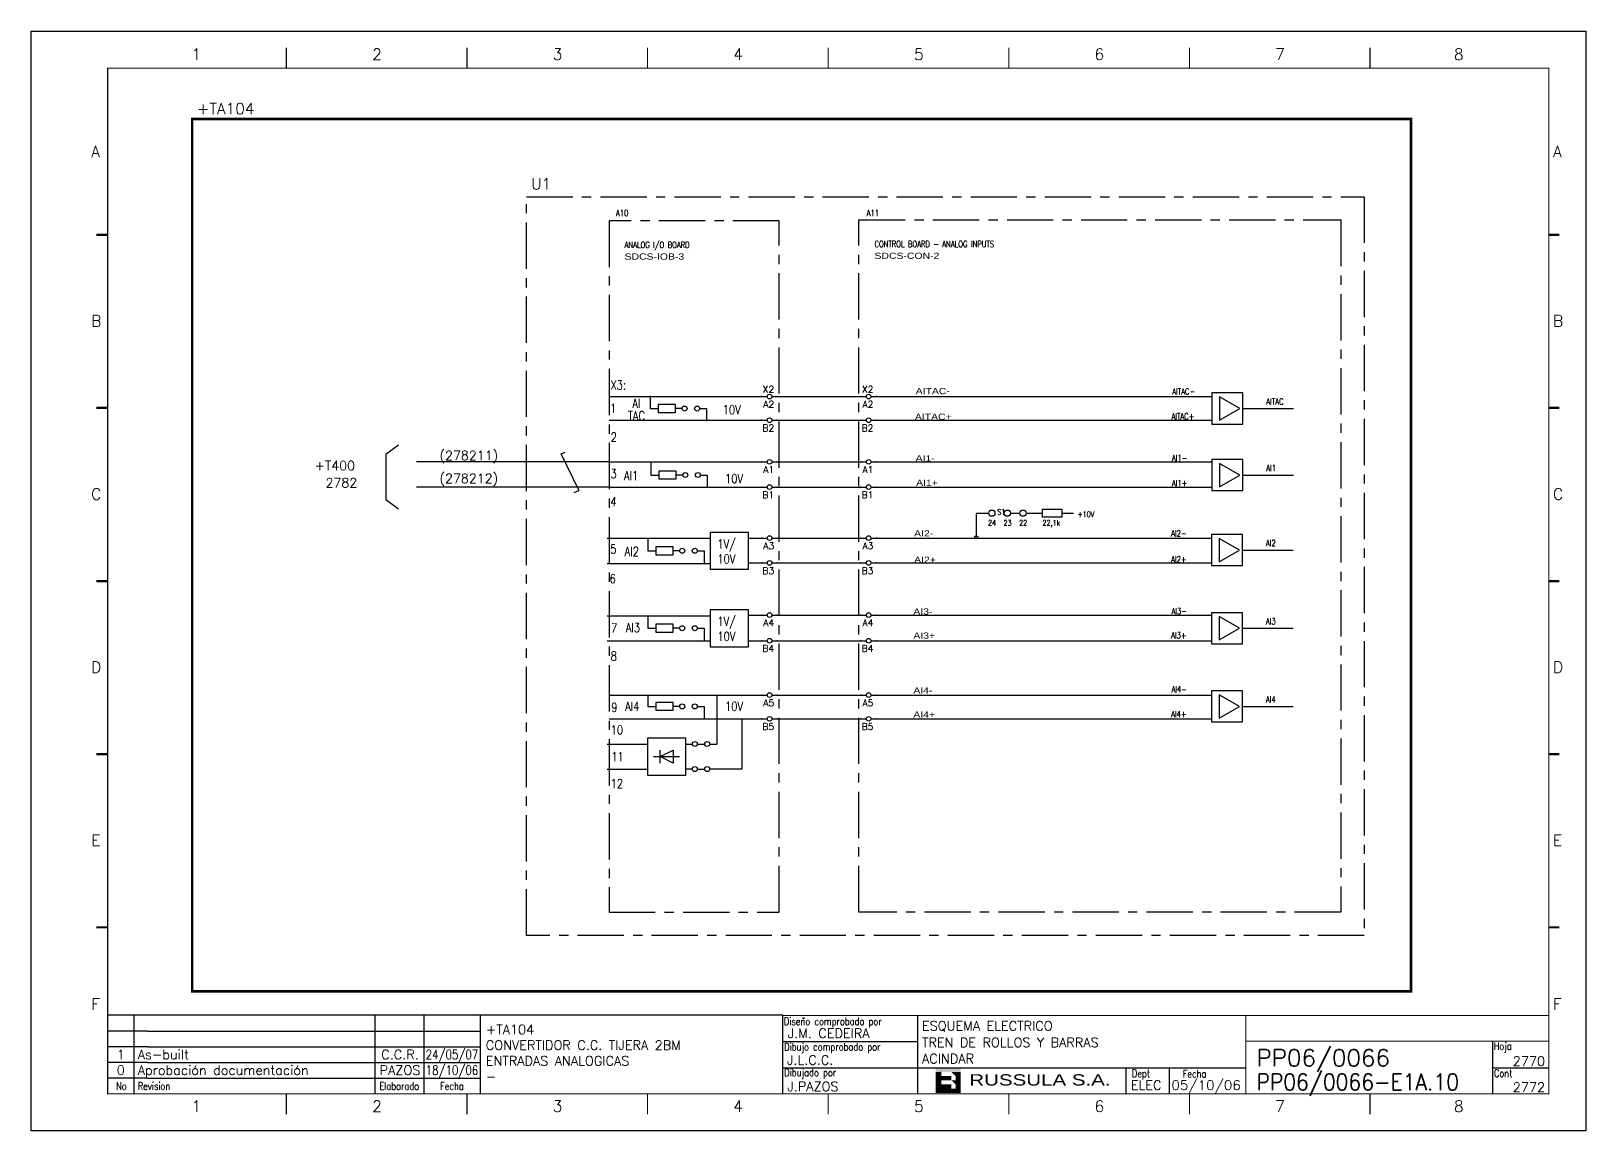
# Model space of a CAD drawing. Extents: x -25 to 1044, y -25744 to 292.
# Drawn here: x 485.8 to 905.8, y -23172.6 to -22875.6 of the extents above; entities that cross this region are included whole.
import ezdxf
from ezdxf.enums import TextEntityAlignment as Align

# ---------------------------------------------------------------- set-up
doc = ezdxf.new("R2010")
doc.units = 0
doc.header["$LTSCALE"] = 10
doc.header["$MEASUREMENT"] = 0
doc.linetypes.add('CENTER', pattern=[2, 1.25, -0.25, 0.25, -0.25])
doc.linetypes.add('DASHDOT', pattern=[1, 0.5, -0.25, 0, -0.25])
doc.layers.get('0').update_dxf_attribs({"linetype": 'CONTINUOUS'})
for name, color, linetype in [('1', 7, 'CONTINUOUS'), ('10', 5, 'CONTINUOUS'), ('2', 7, 'CONTINUOUS'), ('25', 3, 'CONTINUOUS'), ('25PK', 4, 'CENTER'), ('35', 2, 'CONTINUOUS'), ('8', 1, 'CONTINUOUS'), ('9', 6, 'CONTINUOUS'), ('DIBUJO', 7, 'CONTINUOUS'), ('NODE', 7, 'CONTINUOUS')]:
    doc.layers.add(name, color=color, linetype=linetype)
doc.styles.add('ABBSTYLE', font='ROMANS.SHX', dxfattribs={"width": 0.8})
doc.styles.add('HELV', font='HELVBLD.SHX', dxfattribs={"width": 1.2})
doc.styles.add('HELVETICA', font='HELV.SHX')
doc.styles.add('LABEL', font='SIMPLEX', dxfattribs={"width": 0.8, "height": 4})
doc.styles.add('ROMANS', font='romans')
doc.styles.get("Standard").update_dxf_attribs({"font": 'simplex'})

# ---------------------------------------------------------------- blocks, each defined once
blk = doc.blocks.new('NOD', base_point=(237.5, 170))
at = {"layer": 'NODE'}
blk.add_point((237.5, 170), dxfattribs=at)
blk = doc.blocks.new('$$PLR12C')
for p, q in [((-2.5, 0), (-0.75, 0)), ((0.75, 0), (2.5, 0))]:
    blk.add_line(p, q)
at = {"layer": '2'}
blk.add_circle((0, 0), 0.75, dxfattribs=at)
for p in [(-2.5, 0), (2.5, 0)]:
    blk.add_blockref('NOD', p, dxfattribs=at)
at = {"layer": '8'}
blk.add_attdef('*A', text='', height=2.15, dxfattribs=at).set_placement((1.5, -3.575), align=Align.RIGHT)
at = {"layer": '9'}
blk.add_attdef('ID', text='', height=2.15, dxfattribs=at).set_placement((1.5, 1.25), align=Align.RIGHT)
blk = doc.blocks.new('AMP')
at = {"layer": '35'}
for p, q in [((0, 5), (0, -5)), ((10, 5), (0, 5)), ((10, -5), (10, 5)), ((0, -5), (10, -5))]:
    blk.add_line(p, q, dxfattribs=at)
blk.add_lwpolyline([(7.5, -3.75), (7.5, 3.75), (1, 0)], close=True, dxfattribs=at)
blk = doc.blocks.new('newcajec')
at = {"layer": '1'}
for p, q in [((179.4, 20.85), (0.13, 20.85)), ((7, 20.85), (7, 0)), ((71, 20.85), (71, 0)), ((84, 20.85), (84, 0.09)), ((99, 20.85), (99, 0)), ((215.2, 20.8), (215.2, 0)), ((10.6, 16.64), (0, 16.64)), ((10.6, 16.64), (99, 16.64)), ((184.64, 20.18), (184.81, 20.01)), ((184.81, 20.01), (185.18, 20.25)), ((10.6, 12.48), (0, 12.48)), ((10.6, 12.48), (99, 12.48)), ((179.4, 13.87), (215.2, 13.87)), ((368, 14.06), (368, 0)), ((10.6, 8.32), (0, 8.32)), ((10.6, 8.32), (99, 8.32)), ((10.6, 4.16), (0, 4.16)), ((10.6, 4.16), (99, 4.16)), ((179.4, 6.93), (267.63, 6.93)), ((267.63, 6.93), (302.5, 6.93)), ((270.63, 6.91), (270.63, 0)), ((282.07, 6.93), (282.07, 0)), ((368, 6.93), (383, 6.93))]:
    blk.add_line(p, q, dxfattribs=at)
for points in [[(47.5, 272.5, 0.3, 0.3, 0), (47.5, 277.91, 0.3, 0.3, 0)], [(95.5, 272.5, 0.3, 0.3, 0), (95.5, 277.91, 0.3, 0.3, 0)], [(143.5, 272.5, 0.3, 0.3, 0), (143.5, 277.91, 0.3, 0.3, 0)], [(191.5, 272.5, 0.3, 0.3, 0), (191.5, 277.91, 0.3, 0.3, 0)], [(239.5, 272.5, 0.3, 0.3, 0), (239.5, 277.91, 0.3, 0.3, 0)], [(287.5, 272.5, 0.3, 0.3, 0), (287.5, 277.91, 0.3, 0.3, 0)], [(335.5, 272.5, 0.3, 0.3, 0), (335.5, 277.91, 0.3, 0.3, 0)], [(-2.99, 228.23, 0.6, 0.6, 0), (-0.18, 228.23, 0.6, 0.6, 0)], [(383.01, 228.23, 0.6, 0.6, 0), (385.82, 228.23, 0.6, 0.6, 0)], [(-2.99, 182.23, 0.6, 0.6, 0), (-0.18, 182.23, 0.6, 0.6, 0)], [(383.01, 182.23, 0.6, 0.6, 0), (385.82, 182.23, 0.6, 0.6, 0)], [(-2.99, 136.23, 0.6, 0.6, 0), (-0.18, 136.23, 0.6, 0.6, 0)], [(383.01, 136.23, 0.6, 0.6, 0), (385.82, 136.23, 0.6, 0.6, 0)], [(-2.99, 90.23, 0.6, 0.6, 0), (-0.18, 90.23, 0.6, 0.6, 0)], [(383.01, 90.23, 0.6, 0.6, 0), (385.82, 90.23, 0.6, 0.6, 0)], [(-2.99, 44.23, 0.6, 0.6, 0), (-0.18, 44.23, 0.6, 0.6, 0)], [(383.01, 44.23, 0.6, 0.6, 0), (385.82, 44.23, 0.6, 0.6, 0)], [(383, 20.8, 0.3, 0.3, 0), (179.4, 20.8, 0.3, 0.3, 0), (179.4, 0, 0.3, 0.3, 0)], [(302.5, 20.8, 0.3, 0.3, 0), (302.5, 0, 0.3, 0.3, 0)], [(302.5, 14, 0.3, 0.3, 0), (383, 14, 0.3, 0.3, 0)], [(47.5, -5.5, 0.3, 0.3, 0), (47.5, -0.09, 0.3, 0.3, 0)], [(95.5, -5.5, 0.3, 0.3, 0), (95.5, -0.09, 0.3, 0.3, 0)], [(143.5, -5.5, 0.3, 0.3, 0), (143.5, -0.09, 0.3, 0.3, 0)], [(191.5, -5.5, 0.3, 0.3, 0), (191.5, -0.09, 0.3, 0.3, 0)], [(239.5, -5.5, 0.3, 0.3, 0), (239.5, -0.09, 0.3, 0.3, 0)], [(287.5, -5.5, 0.3, 0.3, 0), (287.5, -0.09, 0.3, 0.3, 0)], [(335.5, -5.5, 0.3, 0.3, 0), (335.5, -0.09, 0.3, 0.3, 0)]]:
    blk.add_lwpolyline(points, format="xyseb", dxfattribs=at)
at = {"layer": '1', "const_width": 0.3}
blk.add_lwpolyline([(0, 0), (0, 272.5), (383, 272.5), (383, 0)], close=True, dxfattribs=at)
at = {"layer": '2', "color": 14}
for p, q in [((221.42, 4.69), (221.42, 5.81)), ((221.42, 2.47), (221.42, 3.58))]:
    blk.add_line(p, q, dxfattribs=at)
for points in [[(220.05, 5.81), (220.05, 6.92), (226.74, 5.81), (226.74, 6.92)], [(221.42, 2.47), (220.05, 2.47), (221.42, 5.81), (220.05, 5.81)], [(221.42, 4.69), (224.25, 4.69), (221.42, 3.58), (224.25, 3.58)], [(224.25, 5.81), (225.37, 5.81), (225.37, 4.69)], [(225.37, 5.81), (226.74, 5.81), (225.37, 1.35), (226.74, 1.35)], [(224.25, 0.24), (224.25, 2.47), (220.05, 0.24), (220.05, 2.47)], [(224.25, 3.58), (225.37, 3.58), (225.37, 2.47)], [(226.74, 1.35), (226.74, 0.24), (224.25, 1.35), (224.25, 0.24)]]:
    blk.add_solid(points, dxfattribs=at)
at = {"layer": '1', "style": 'ROMANS'}
for s, p in [('1', (22.29, 274.68)), ('2', (70.29, 274.68)), ('3', (118.29, 274.68)), ('4', (166.29, 274.68)), ('5', (214.29, 274.68)), ('6', (262.29, 274.68)), ('7', (310.29, 274.68)), ('8', (357.79, 274.68)), ('A', (-4.37, 248.84)), ('A', (384.13, 248.84)), ('B', (-4.37, 203.84)), ('B', (384.13, 203.84)), ('C', (-4.37, 157.84)), ('C', (384.13, 157.84)), ('D', (-4.37, 111.84)), ('D', (384.13, 111.84)), ('E', (-4.37, 65.84)), ('E', (384.13, 65.84)), ('F', (-4.37, 22.34)), ('F', (384.13, 22.34)), ('1', (22.29, -4.82)), ('2', (70.29, -4.82)), ('3', (118.29, -4.82)), ('4', (166.29, -4.82)), ('5', (214.29, -4.82)), ('6', (262.29, -4.82)), ('7', (310.29, -4.82)), ('8', (357.79, -4.82))]:
    blk.add_text(s, height=3, dxfattribs=at).set_placement(p)
at = {"layer": '1', "style": 'LABEL', "width": 0.8}
for s, p in [('Diseno comprobado por', (179.73, 18.27)), ('Dibujo comprobado por', (179.81, 11.47)), ('Hoja', (368.38, 11.66)), ('Dibujado por', (179.83, 4.64)), ('Fecha', (285.71, 4.3)), ('Cont', (368.43, 4.46)), ('No', (2.23, 1.05)), ('Revision', (8, 1.05))]:
    blk.add_text(s, height=2, dxfattribs=at).set_placement(p)
for s, p in [('Dept', (274.61, 4.44)), ('Elaborado', (77.5, 1.05)), ('Fecha', (91.5, 1.05))]:
    blk.add_text(s, height=2, dxfattribs=at).set_placement(p, align=Align.CENTER)
at = {"layer": '10', "style": 'ROMANS'}
for tag, p in [('REV41', (3.5, 18.74)), ('REV43', (77.7, 18.74)), ('REV31', (3.5, 14.58)), ('REV33', (77.7, 14.58)), ('REV21', (3.5, 10.42)), ('REV23', (77.7, 10.42)), ('REV11', (3.5, 6.27)), ('REV13', (77.7, 6.27))]:
    blk.add_attdef(tag, text='', height=2.5, dxfattribs=at).set_placement(p, align=Align.MIDDLE)
for tag, p, height in [('REV42', (8, 17.49), 2.5), ('SHEETNAME1', (100.5, 15.83), 2.5), ('DESIGNCHECK', (180.74, 14.83), 2.5), ('DOCUMENTTYPE', (216.43, 16.8), 2.5), ('NOTA', (305.32, 15.8), 3), ('REV32', (8, 13.33), 2.5), ('SHEETNAME2', (100.5, 11.67), 2.5), ('OBJECT', (216.43, 12.4), 2.5), ('REV22', (8, 9.17), 2.5), ('SHEETNAME3', (100.5, 7.51), 2.5), ('DRAWINGCHECK', (180.53, 7.71), 2.5), ('CUSTOMER', (216.43, 8.08), 2.5), ('ORDER', (305.32, 7.3), 4.5), ('REV12', (8, 5.01), 2.5), ('SHEETNAME4', (100.5, 3.35), 2.5), ('DOCUMENT_ID', (305.32, 0.93), 4.4), ('USER', (180.63, 0.71), 2.5), ('DEPARTMENT', (271.93, 1.05), 2.5)]:
    blk.add_attdef(tag, p, '', height=height, dxfattribs=at)
for tag, width, p, p2 in [('REV44', 1.221199, (84.53, 17.49), (98.48, 17.49)), ('REV34', 1.221199, (84.53, 13.33), (98.48, 13.33)), ('REV24', 1.221199, (84.53, 9.17), (98.48, 9.17)), ('REV14', 1.221199, (84.53, 5.01), (98.48, 5.01)), ('CREATED2', 7.039915, (282.71, 1.05), (301.14, 1.05))]:
    blk.add_attdef(tag, text='', height=2.5, dxfattribs=dict(at, width=width)).set_placement(p, p2, align=Align.FIT)
for tag, p in [('SHEET', (382, 7.43)), ('NEXTSHEET', (382, 0.5))]:
    blk.add_attdef(tag, text='', height=2.5, dxfattribs=at).set_placement(p, align=Align.RIGHT)
at = {"layer": 'DIBUJO', "color": 14, "style": 'HELVETICA', "width": 1.3}
blk.add_text('RUSSULA S.A.', height=3, dxfattribs=at).set_placement((229, 2.19))

msp = doc.modelspace()

# ---------------------------------------------------------------- linework, layer by layer
for p, q in [((585.08, -22987.4), (581.69, -22989.93)), ((581.69, -22989.93), (581.69, -23002.15)), ((628.98, -22989.75), (630.12, -22989.28)), ((633.92, -22999.72), (628.98, -22989.75)), ((641.94, -22991.93), (589.96, -22991.93)), ((641.94, -22998.75), (589.96, -22998.75)), ((585.08, -23004.67), (581.69, -23002.15)), ((633.73, -22999.76), (632.4, -23000.26))]:
    msp.add_line(p, q)
at = {"layer": '2', "color": 4, "linetype": 'CENTER'}
for p, q in [((641.94, -22926.83), (641.94, -23113.52)), ((687.93, -22926.83), (641.94, -22926.83)), ((687.93, -23113.52), (687.93, -22926.83)), ((641.94, -23113.52), (687.93, -23113.52))]:
    msp.add_line(p, q, dxfattribs=at)
at = {"layer": '2', "color": 3}
for p, q in [((641.94, -22974.29), (684.25, -22974.29)), ((641.94, -22980.69), (683.62, -22980.69)), ((641.94, -22991.93), (683.94, -22991.93)), ((641.94, -22998.75), (683.83, -22998.75)), ((679.53, -23012.51), (683.73, -23012.51)), ((679.53, -23019.23), (684.25, -23019.23)), ((679.53, -23033.3), (683.41, -23033.3)), ((679.53, -23040.23), (684.25, -23040.23)), ((641.94, -23054.93), (683.73, -23054.93)), ((652.44, -23054.93), (652.44, -23057.97)), ((671.02, -23054.93), (671.02, -23068.16)), ((641.94, -23061.33), (684.15, -23061.33))]:
    msp.add_line(p, q, dxfattribs=at)
at = {"layer": '2', "color": 7}
for p, q in [((687.4, -22974.29), (709.98, -22974.29)), ((713.34, -22974.29), (804.79, -22974.29)), ((687.4, -22980.69), (709.98, -22980.69)), ((714.07, -22980.69), (804.79, -22980.69)), ((687.4, -22991.93), (709.98, -22991.93)), ((713.65, -22991.93), (804.79, -22991.93)), ((687.4, -22998.75), (709.98, -22998.75)), ((713.34, -22998.75), (804.9, -22998.75)), ((687.4, -23012.51), (709.98, -23012.51)), ((713.44, -23012.51), (804.69, -23012.51)), ((687.4, -23019.23), (709.98, -23019.23)), ((713.76, -23019.23), (804.69, -23019.23)), ((687.4, -23033.3), (709.98, -23033.3)), ((713.02, -23033.3), (804.69, -23033.3)), ((687.4, -23040.23), (709.98, -23040.23)), ((712.81, -23040.23), (804.69, -23040.23)), ((687.4, -23054.93), (709.98, -23054.93)), ((713.02, -23054.93), (804.69, -23054.93)), ((687.4, -23061.33), (709.98, -23061.33)), ((713.76, -23061.33), (804.69, -23061.33))]:
    msp.add_line(p, q, dxfattribs=at)
at = {"layer": '2', "color": 3, "linetype": 'DASHDOT'}
msp.add_lwpolyline([(529.34, -22899.32, 0.706, 0.706, 0), (858.55, -22899.32, 0.706, 0.706, 0), (858.55, -23134.94, 0.706, 0.706, 0), (529.34, -23134.94, 0.706, 0.706, 0), (529.34, -22899.32, 0.706, 0.706, 0)], format="xyseb", dxfattribs=at)
at = {"layer": '25'}
for p, q in [((653.03, -22974.14), (653.03, -22977.53)), ((653.03, -22977.53), (655.15, -22977.53)), ((659.87, -22976.47), (655.21, -22976.47)), ((655.21, -22976.47), (655.21, -22978.59)), ((659.87, -22978.59), (659.87, -22976.47)), ((661.67, -22977.53), (659.87, -22977.53)), ((666.41, -22977.53), (668.27, -22977.53)), ((668.27, -22977.53), (668.27, -22980.92)), ((655.21, -22978.59), (659.87, -22978.59)), ((653.24, -22992.1), (653.24, -22995.49)), ((660.08, -22994.43), (655.42, -22994.43)), ((655.42, -22994.43), (655.42, -22996.55)), ((660.08, -22996.55), (660.08, -22994.43)), ((653.24, -22995.49), (655.36, -22995.49)), ((655.42, -22996.55), (660.08, -22996.55)), ((661.88, -22995.49), (660.08, -22995.49)), ((666.62, -22995.49), (668.48, -22995.49)), ((668.48, -22995.49), (668.48, -22998.87)), ((669.34, -23010.88), (679.5, -23010.88)), ((669.34, -23021.04), (669.34, -23010.88)), ((679.5, -23010.88), (679.5, -23021.04)), ((641.4, -23012.58), (669.34, -23012.58)), ((652.4, -23012.58), (652.4, -23015.96)), ((652.4, -23015.96), (654.52, -23015.96)), ((659.24, -23014.91), (654.58, -23014.91)), ((654.58, -23014.91), (654.58, -23017.02)), ((659.24, -23017.02), (659.24, -23014.91)), ((661.04, -23015.96), (659.24, -23015.96)), ((665.78, -23015.96), (667.64, -23015.96)), ((667.64, -23015.96), (667.64, -23019.35)), ((641.4, -23019.35), (669.34, -23019.35)), ((654.58, -23017.02), (659.24, -23017.02)), ((679.5, -23021.04), (669.34, -23021.04)), ((669.34, -23031.78), (679.5, -23031.78)), ((669.34, -23041.94), (669.34, -23031.78)), ((679.5, -23031.78), (679.5, -23041.94)), ((641.4, -23033.48), (669.34, -23033.48)), ((652.4, -23033.48), (652.4, -23036.86)), ((652.4, -23036.86), (654.52, -23036.86)), ((659.24, -23035.8), (654.58, -23035.8)), ((654.58, -23035.8), (654.58, -23037.92)), ((659.24, -23037.92), (659.24, -23035.8)), ((661.04, -23036.86), (659.24, -23036.86)), ((665.78, -23036.86), (667.64, -23036.86)), ((667.64, -23036.86), (667.64, -23040.25)), ((641.4, -23040.25), (669.34, -23040.25)), ((654.58, -23037.92), (659.24, -23037.92)), ((679.5, -23041.94), (669.34, -23041.94)), ((659.24, -23056.91), (654.58, -23056.91)), ((659.24, -23059.03), (659.24, -23056.91)), ((661.04, -23057.97), (659.24, -23057.97)), ((665.78, -23057.97), (667.64, -23057.97)), ((667.64, -23057.97), (667.64, -23061.36)), ((654.58, -23059.03), (659.24, -23059.03)), ((677.8, -23061.36), (677.8, -23074.9)), ((641.4, -23068.13), (652.4, -23068.13)), ((652.4, -23076.6), (652.4, -23066.44)), ((652.4, -23066.44), (662.56, -23066.44)), ((655.72, -23071.52), (659.25, -23069.75)), ((655.72, -23073.28), (655.72, -23069.75)), ((659.25, -23069.75), (659.25, -23073.28)), ((662.56, -23066.44), (662.56, -23076.6)), ((662.56, -23068.13), (664.43, -23068.13)), ((665.81, -23068.13), (667.81, -23068.13)), ((669.17, -23068.13), (671.03, -23068.13)), ((653.95, -23071.52), (661.01, -23071.52)), ((659.25, -23073.28), (655.72, -23071.52)), ((641.4, -23074.9), (652.4, -23074.9)), ((662.56, -23076.6), (652.4, -23076.6)), ((664.43, -23074.9), (662.56, -23074.9)), ((665.81, -23074.9), (667.81, -23074.9)), ((677.8, -23074.9), (669.17, -23074.9))]:
    msp.add_line(p, q, dxfattribs=at)
at = {"layer": '25', "color": 3}
for p, q in [((652.4, -23057.97), (654.52, -23057.97)), ((654.58, -23056.91), (654.58, -23059.03))]:
    msp.add_line(p, q, dxfattribs=at)
at = {"layer": '25'}
for centre in [(662.35, -22977.53), (665.73, -22977.53), (662.56, -22995.49), (665.94, -22995.49), (661.72, -23015.96), (665.1, -23015.96), (661.72, -23036.86), (665.1, -23036.86), (661.72, -23057.97), (665.1, -23057.97), (665.1, -23068.13), (668.49, -23068.13), (665.1, -23074.9), (668.49, -23074.9)]:
    msp.add_circle(centre, 0.677, dxfattribs=at)
at = {"layer": '25PK'}
for p, q in [((619.64, -22920.32), (845.95, -22920.32)), ((619.64, -23119.82), (619.64, -22920.32)), ((845.95, -22920.32), (845.95, -23119.82)), ((709.45, -23113.52), (709.45, -22926.62)), ((709.45, -22926.62), (839.65, -22926.62)), ((839.65, -22926.62), (839.65, -23113.52)), ((839.65, -23113.52), (709.45, -23113.52)), ((845.95, -23119.82), (619.64, -23119.82))]:
    msp.add_line(p, q, dxfattribs=at)
at = {"layer": '35', "color": 7}
for p, q in [((813.19, -22977.54), (826.84, -22977.54)), ((813.19, -22995.5), (826.84, -22995.5)), ((741.16, -23005.79), (744.47, -23005.79)), ((741.16, -23006), (741.16, -23012.3)), ((750.4, -23005.79), (752.9, -23005.79)), ((754.61, -23005.79), (759.02, -23005.79)), ((759.01, -23004.74), (764.26, -23004.74)), ((759.01, -23006.84), (759.01, -23004.74)), ((764.26, -23006.84), (759.01, -23006.84)), ((764.26, -23004.74), (764.26, -23006.84)), ((764.26, -23005.79), (767.41, -23005.79)), ((813.09, -23015.76), (826.74, -23015.76)), ((813.09, -23036.87), (826.74, -23036.87)), ((813.09, -23057.97), (826.74, -23057.97))]:
    msp.add_line(p, q, dxfattribs=at)
for centre, radius in [((745.36, -23005.79), 0.84), ((749.56, -23005.79), 0.84), ((753.76, -23005.79), 0.84), ((741.16, -23012.3), 0.42)]:
    msp.add_circle(centre, radius, dxfattribs=at)
at = {"layer": 'DIBUJO'}
msp.add_lwpolyline([(485.82, -22875.61), (905.82, -22875.61), (905.82, -23172.61), (485.82, -23172.61), (485.82, -22875.61)], dxfattribs=at)

# ---------------------------------------------------------------- block references
at = {"layer": '2', "color": 7}
ref = msp.add_blockref('newcajec', (506.5, -23162.59), dxfattribs=dict(at, xscale=1.016442892079965, yscale=1.016442892079965, zscale=1.016442892079965))
ref.add_attrib('REV24', '24/05/07', dxfattribs={"layer": '10', "height": 2.541, "style": 'ROMANS', "width": 0.728168}).set_placement((592.42, -23153.26), (606.6, -23153.26), align=Align.FIT)
ref.add_attrib('SHEETNAME3', 'ENTRADAS ANALOGICAS', (608.65, -23154.96), dxfattribs={"layer": '10', "height": 2.5411, "style": 'ROMANS'})
ref.add_attrib('SHEETNAME2', 'CONVERTIDOR C.C. TIJERA 2BM', (608.65, -23150.73), dxfattribs={"layer": '10', "height": 2.5411, "style": 'ROMANS'})
ref.add_attrib('SHEETNAME1', '+TA104', (608.65, -23146.51), dxfattribs={"layer": '10', "height": 2.541, "style": 'ROMANS'})
ref.add_attrib('USER', 'J.PAZOS', (690.1, -23161.87), dxfattribs={"layer": '10', "height": 2.541, "style": 'ROMANS'})
ref.add_attrib('DRAWINGCHECK', 'J.L.C.C.', (690, -23154.75), dxfattribs={"layer": '10', "height": 2.541, "style": 'ROMANS'})
ref.add_attrib('DESIGNCHECK', 'J.M. CEDEIRA', (690.21, -23147.51), dxfattribs={"layer": '10', "height": 2.5411, "style": 'ROMANS'})
ref.add_attrib('REV22', 'As-built', (514.63, -23153.26), dxfattribs={"layer": '10', "height": 2.541, "style": 'ROMANS'})
ref.add_attrib('REV12', 'Aprobación documentación', (514.63, -23157.49), dxfattribs={"layer": '10', "height": 2.5411, "style": 'ROMANS'})
ref.add_attrib('REV21', '1', dxfattribs={"layer": '10', "height": 2.54, "style": 'ROMANS'}).set_placement((510.06, -23151.99), align=Align.MIDDLE)
ref.add_attrib('REV11', '0', dxfattribs={"layer": '10', "height": 2.54, "style": 'ROMANS'}).set_placement((510.06, -23156.22), align=Align.MIDDLE)
ref.add_attrib('SHEETNAME4', '-', (608.65, -23159.19), dxfattribs={"layer": '10', "height": 2.54, "style": 'ROMANS'})
ref.add_attrib('REV14', '18/10/06', dxfattribs={"layer": '10', "height": 2.541, "style": 'ROMANS', "width": 0.728168}).set_placement((592.42, -23157.49), (606.6, -23157.49), align=Align.FIT)
ref.add_attrib('REV23', 'C.C.R.', dxfattribs={"layer": '10', "height": 2.541, "style": 'ROMANS'}).set_placement((585.48, -23151.99), align=Align.MIDDLE)
ref.add_attrib('REV13', 'PAZOS', dxfattribs={"layer": '10', "height": 2.541, "style": 'ROMANS'}).set_placement((585.48, -23156.22), align=Align.MIDDLE)
ref.add_attrib('DOCUMENT_ID', 'PP06/0066-E1A.10', (816.84, -23161.64), dxfattribs={"layer": '10', "height": 4.4723, "style": 'ROMANS', "width": 0.9})
ref.add_attrib('ORDER', 'PP06/0066', (816.84, -23155.17), dxfattribs={"layer": '10', "height": 4.574, "style": 'ROMANS'})
ref.add_attrib('CUSTOMER', 'ACINDAR', (726.49, -23154.37), dxfattribs={"layer": '10', "height": 2.541, "style": 'ROMANS'})
ref.add_attrib('OBJECT', 'TREN DE ROLLOS Y BARRAS', (726.49, -23149.98), dxfattribs={"layer": '10', "height": 2.5411, "style": 'ROMANS'})
ref.add_attrib('DOCUMENTTYPE', 'ESQUEMA ELECTRICO', (726.49, -23145.51), dxfattribs={"layer": '10', "height": 2.5411, "style": 'ROMANS'})
ref.add_attrib('CREATED2', '05/10/06', dxfattribs={"layer": '10', "height": 2.541, "style": 'ROMANS', "width": 0.961976}).set_placement((793.86, -23161.53), (812.6, -23161.53), align=Align.FIT)
ref.add_attrib('DEPARTMENT', 'ELEC', (782.9, -23161.53), dxfattribs={"layer": '10', "height": 2.541, "style": 'ROMANS'})
ref.add_attrib('NEXTSHEET', '2772', dxfattribs={"layer": '10', "height": 2.541, "style": 'ROMANS'}).set_placement((894.78, -23162.08), align=Align.RIGHT)
ref.add_attrib('SHEET', '2770', dxfattribs={"layer": '10', "height": 2.541, "style": 'ROMANS'}).set_placement((894.78, -23155.03), align=Align.RIGHT)
at = {"layer": '2', "color": 7, "xscale": 0.8400000000000318, "yscale": 0.8400000000000318, "zscale": 0.8400000000000318}
for p, values in [((685.3, -22974.29), {'ID': 'X2', '*A': 'A2'}), ((712.08, -22974.29), {'ID': 'X2', '*A': 'A2'}), ((685.3, -22980.69), {'*A': 'B2'}), ((712.08, -22980.69), {'*A': 'B2'}), ((685.3, -22991.93), {'*A': 'A1'}), ((712.08, -22991.93), {'*A': 'A1'}), ((685.3, -22998.75), {'*A': 'B1'}), ((712.08, -22998.75), {'*A': 'B1'}), ((685.3, -23012.51), {'*A': 'A3'}), ((712.08, -23012.51), {'*A': 'A3'}), ((685.3, -23019.23), {'*A': 'B3'}), ((712.08, -23019.23), {'*A': 'B3'}), ((685.3, -23033.3), {'*A': 'A4'}), ((712.08, -23033.3), {'*A': 'A4'}), ((685.3, -23040.23), {'*A': 'B4'}), ((712.08, -23040.23), {'*A': 'B4'}), ((685.3, -23054.93), {'*A': 'A5'}), ((712.08, -23054.93), {'*A': 'A5'}), ((685.3, -23061.33), {'*A': 'B5'}), ((712.08, -23061.33), {'*A': 'B5'})]:
    msp.add_blockref('$$PLR12C', p, dxfattribs=at).add_auto_attribs(values)
at = {"layer": '35', "color": 7, "xscale": 0.8400000000000318, "yscale": 0.8400000000000318, "zscale": 0.8400000000000318, "rotation": 180}
for p in [(813.19, -22977.54), (813.19, -22995.5), (813.09, -23015.76), (813.09, -23036.87), (813.09, -23057.97)]:
    msp.add_blockref('AMP', p, dxfattribs=at)

# ---------------------------------------------------------------- texts
at = {"layer": '2', "color": 6}
for s, height, p in [('+TA104', 3.024, (530.6, -22898.06)), ('U1', 3.024, (620.9, -22918.39)), ('(278211)', 2.5, (596.14, -22991.46)), ('+T400', 2.5, (562.4, -22994.19)), ('(278212)', 2.5, (596.14, -22997.65))]:
    msp.add_text(s, height=height, dxfattribs=at).set_placement(p)
at = {"layer": '2', "color": 1}
msp.add_text('2782', height=2.5, dxfattribs=at).set_placement((565.36, -22998.83))
at = {"layer": '25'}
for s, height, style, width, p in [('A10', 1.68, 'ABBSTYLE', 0.8, (643.83, -22925.57)), ('A11', 1.68, 'ABBSTYLE', 0.8, (711.55, -22925.57)), ('ANALOG I/O BOARD', 1.68, 'ABBSTYLE', 0.8, (646.14, -22934.18)), ('SDCS-IOB-3', 1.68, 'HELV', 1.2, (646.14, -22937.33)), ('SDCS-CON-2', 1.68, 'HELV', 1.2, (713.65, -22937.12)), ('CONTROL BOARD - ANALOG INPUTS', 1.68, 'ABBSTYLE', 0.8, (713.65, -22933.97)), ('AITAC-', 1.68, 'HELV', 1.2, (724.78, -22973.66)), ('AITAC-', 1.68, 'ABBSTYLE', 0.8, (794.08, -22973.76)), ('1', 2.44, 'ROMANS', 0.8, (642.23, -22978.71)), ('10V', 2.439, 'ROMANS', 0.8, (672.66, -22979.08)), ('AITAC', 1.68, 'ABBSTYLE', 0.8, (819.49, -22976.49)), ('AITAC+', 1.68, 'HELV', 1.2, (724.57, -22980.59)), ('AITAC+', 1.68, 'ABBSTYLE', 0.8, (793.87, -22980.48)), ('2', 2.44, 'ROMANS', 0.8, (642.39, -22986.48)), ('AI1-', 1.68, 'HELV', 1.2, (724.78, -22991.82)), ('AI1-', 1.68, 'ABBSTYLE', 0.8, (793.98, -22991.72)), ('3', 2.44, 'ROMANS', 0.8, (642.34, -22996.35)), ('AI1', 1.68, 'ABBSTYLE', 0.8, (819.49, -22994.45)), ('10V', 2.439, 'ROMANS', 0.8, (673.29, -22997.66)), ('AI1+', 1.68, 'HELV', 1.2, (724.89, -22998.44)), ('AI1+', 1.68, 'ABBSTYLE', 0.8, (793.98, -22998.54)), ('S1', 1.512, 'ABBSTYLE', 0.8, (746.83, -23006.21)), ('+10V', 1.512, 'ABBSTYLE', 0.8, (768.46, -23006.84)), ('AI2-', 1.68, 'HELV', 1.2, (724.36, -23012.09)), ('24', 1.512, 'ABBSTYLE', 0.8, (744.31, -23009.15)), ('23', 1.512, 'ABBSTYLE', 0.8, (748.51, -23009.15)), ('22', 1.512, 'ABBSTYLE', 0.8, (752.71, -23009.15)), ('22,1k', 1.512, 'ABBSTYLE', 0.8, (759.01, -23009.15)), ('AI2-', 1.68, 'ABBSTYLE', 0.8, (793.77, -23012.09)), ('5', 2.44, 'ROMANS', 0.8, (642.24, -23016.72)), ('1V/', 2.439, 'ROMANS', 0.8, (671.21, -23015.3)), ('AI2', 1.68, 'ABBSTYLE', 0.8, (819.39, -23014.71)), ('10V', 2.439, 'ROMANS', 0.8, (671.21, -23019.4)), ('AI2+', 1.68, 'HELV', 1.2, (724.36, -23019.23)), ('AI2+', 1.68, 'ABBSTYLE', 0.8, (793.77, -23019.12)), ('6', 2.44, 'ROMANS', 0.8, (642.08, -23024.7)), ('AI3-', 1.68, 'HELV', 1.2, (724.15, -23033.19)), ('AI3-', 1.68, 'ABBSTYLE', 0.8, (793.87, -23033.09)), ('1V/', 2.439, 'ROMANS', 0.8, (671.21, -23036.2)), ('AI3', 1.68, 'ABBSTYLE', 0.8, (819.39, -23035.82)), ('10V', 2.439, 'ROMANS', 0.8, (671.21, -23040.3)), ('AI3+', 1.68, 'HELV', 1.2, (724.15, -23039.7)), ('AI3+', 1.68, 'ABBSTYLE', 0.8, (793.77, -23039.6)), ('8', 2.44, 'ROMANS', 0.8, (642.4, -23045.59)), ('AI4-', 1.68, 'HELV', 1.2, (724.15, -23054.51)), ('AI4-', 1.68, 'ABBSTYLE', 0.8, (793.87, -23054.19)), ('9', 2.44, 'ROMANS', 0.8, (642.56, -23059.45)), ('10V', 2.439, 'ROMANS', 0.8, (673.29, -23059.19)), ('AI4', 1.68, 'ABBSTYLE', 0.8, (819.39, -23056.92)), ('AI4+', 1.68, 'HELV', 1.2, (724.15, -23061.02)), ('AI4+', 1.68, 'ABBSTYLE', 0.8, (793.77, -23060.91)), ('10', 2.439, 'ROMANS', 0.8, (642.4, -23065.54)), ('11', 2.439, 'ROMANS', 0.8, (642.56, -23072.79)), ('12', 2.439, 'ROMANS', 0.8, (642.4, -23080.03))]:
    msp.add_text(s, height=height, dxfattribs=dict(at, style=style, width=width)).set_placement(p)
at = {"layer": '25', "style": 'ROMANS', "width": 0.8}
msp.add_text('X3:', height=2.439, dxfattribs=at).set_placement((646.52, -22972.41), align=Align.RIGHT)
for s, p in [('AI', (649.34, -22977.35)), ('TAC', (649.34, -22980.73)), ('AI1', (647.88, -22996.88)), ('AI2', (648.09, -23017.36)), ('AI3', (648.41, -23037.94)), ('AI4', (648.2, -23059.15))]:
    msp.add_text(s, height=2.439, dxfattribs=at).set_placement(p, align=Align.CENTER)
for s, rotation, p in [('4', 356.9335, (642.25, -23003.85)), ('7', 356.8202, (642.37, -23037.99))]:
    msp.add_text(s, height=2.44, rotation=rotation, dxfattribs=at).set_placement(p)

doc.saveas('drawing.dxf')
